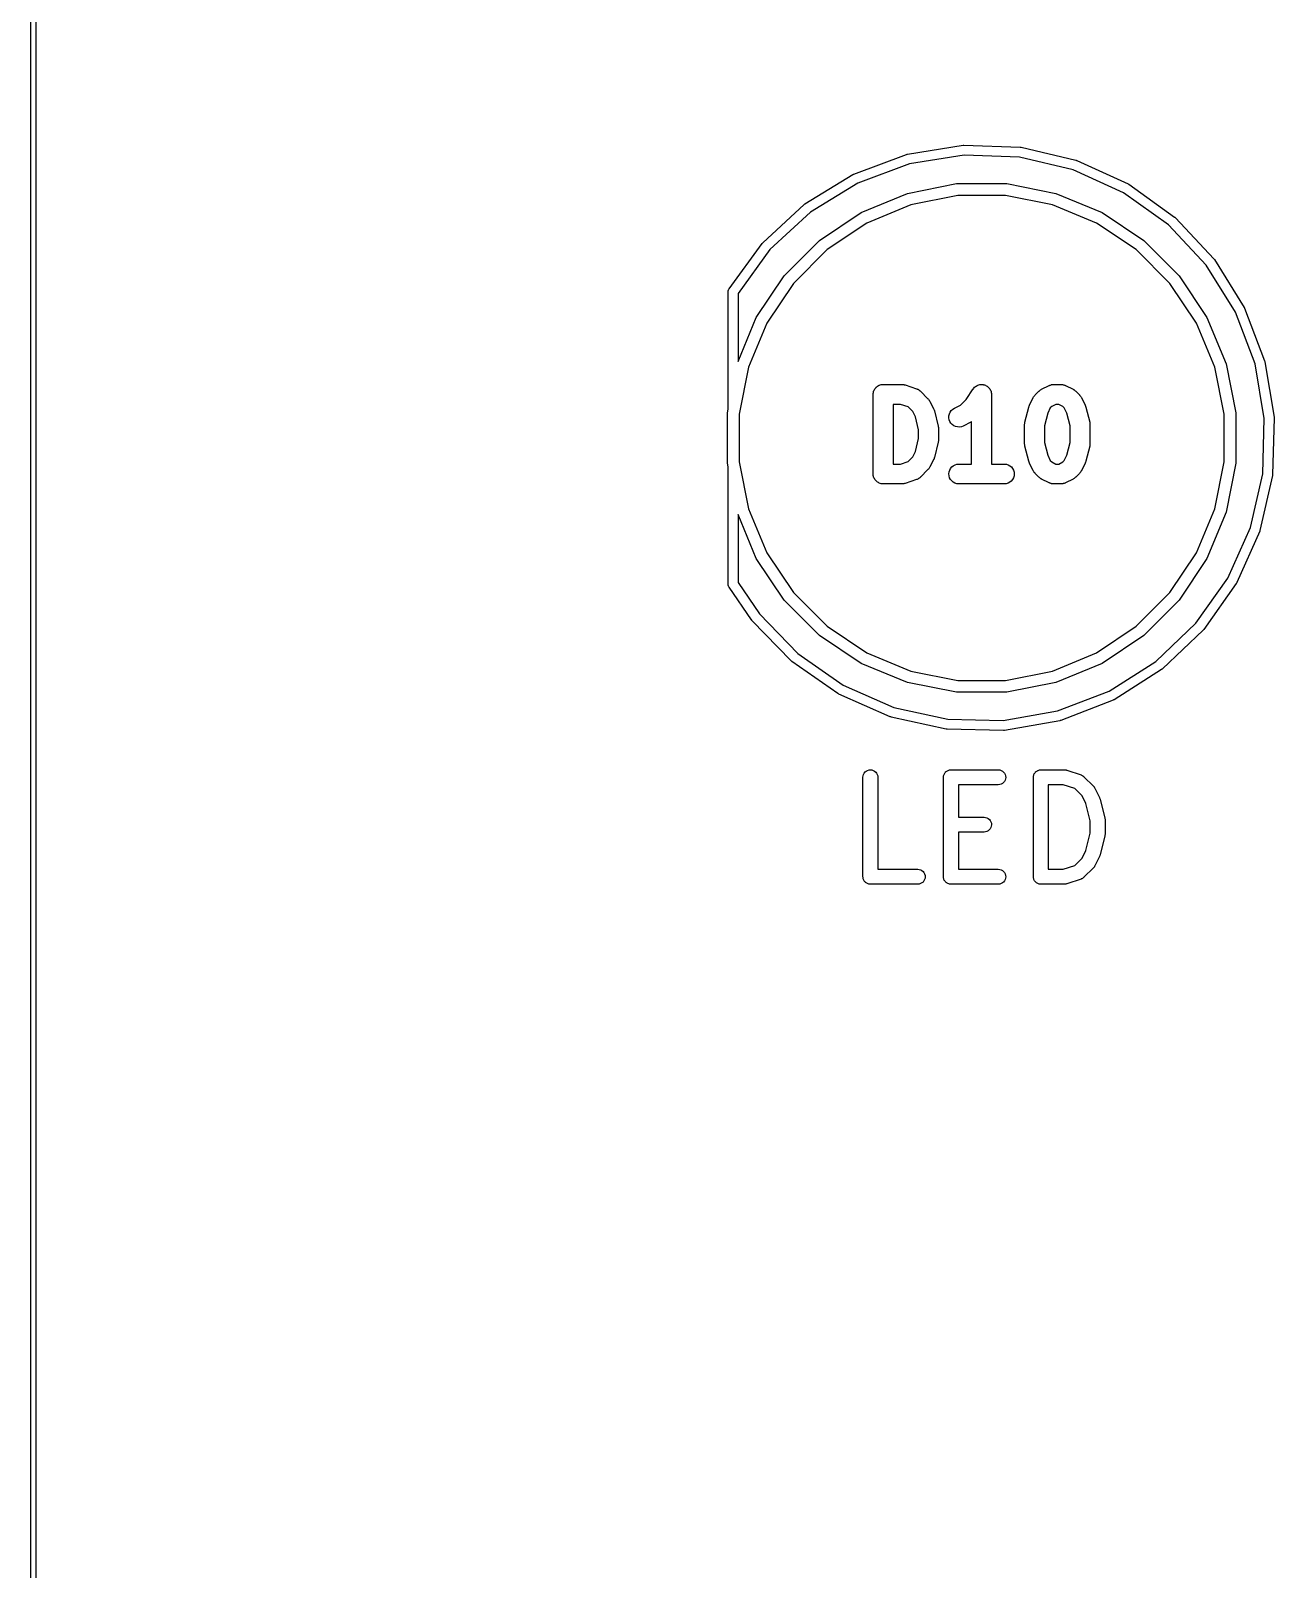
# Model space of a CAD drawing. Extents: x 20 to 116, y -135 to -20.
# Drawn here: x 19.98 to 32.48, y -92.92 to -77.45 of the extents above; entities that cross this region are included whole.
import ezdxf

# ---------------------------------------------------------------- set-up
doc = ezdxf.new("R2010")
doc.units = 0
doc.layers.add('BLACK', color=7, linetype='CONTINUOUS')

msp = doc.modelspace()

# ---------------------------------------------------------------- linework, layer by layer
at = {"layer": 'BLACK', "linetype": 'CONTINUOUS'}
for p, q in [((19.975, -134.999), (19.975, -20.0012)), ((20.025, -20.025), (20.025, -134.975)), ((28.2536, -78.8855), (28.7843, -78.6887)), ((28.7843, -78.6887), (28.7849, -78.6884)), ((28.7843, -78.6887), (28.7843, -78.6887)), ((28.7843, -78.6887), (28.7843, -78.6887)), ((28.7849, -78.6884), (28.7893, -78.6874)), ((28.7893, -78.6874), (28.7937, -78.6862)), ((28.7937, -78.6862), (29.3525, -78.5962)), ((29.3636, -78.6957), (28.8145, -78.7841)), ((29.3525, -78.5962), (29.3532, -78.5961)), ((29.3532, -78.5961), (29.3577, -78.5959)), ((29.3577, -78.5959), (29.3622, -78.5956)), ((29.3622, -78.5956), (29.9279, -78.6158)), ((29.9194, -78.7156), (29.3636, -78.6957)), ((30.4607, -78.8431), (29.9194, -78.7156)), ((29.9279, -78.6158), (29.9286, -78.6159)), ((29.9286, -78.6159), (29.933, -78.6165)), ((29.933, -78.6165), (29.9375, -78.6171)), ((29.9375, -78.6171), (30.4884, -78.7469)), ((30.4884, -78.7469), (30.4891, -78.747)), ((30.4891, -78.747), (30.4934, -78.7486)), ((27.7625, -79.1859), (28.2449, -78.8898)), ((28.2449, -78.8898), (28.2454, -78.8894)), ((28.2454, -78.8894), (28.2496, -78.8875)), ((28.2496, -78.8875), (28.2536, -78.8855)), ((28.8145, -78.7841), (28.293, -78.9776)), ((30.967, -79.0733), (30.4607, -78.8431)), ((30.4934, -78.7486), (30.4977, -78.75)), ((30.4977, -78.75), (31.0129, -78.9843)), ((28.293, -78.9776), (27.819, -79.2686)), ((28.794, -79.0807), (29.2881, -78.9824)), ((29.2881, -78.9824), (29.7919, -78.9824)), ((29.7919, -78.9824), (30.286, -79.0807)), ((31.0129, -78.9843), (31.0135, -78.9846)), ((31.0135, -78.9846), (31.0174, -78.9869)), ((31.0174, -78.9869), (31.0213, -78.9892)), ((31.0213, -78.9892), (31.4812, -79.319)), ((27.3391, -79.576), (27.7548, -79.1918)), ((27.7548, -79.1918), (27.7553, -79.1913)), ((27.7553, -79.1913), (27.7589, -79.1887)), ((27.7589, -79.1887), (27.7625, -79.1859)), ((28.3285, -79.2735), (28.794, -79.0807)), ((28.8288, -79.1955), (28.3851, -79.3793)), ((29.2999, -79.1018), (28.8288, -79.1955)), ((29.7801, -79.1018), (29.2999, -79.1018)), ((30.2512, -79.1955), (29.7801, -79.1018)), ((30.6949, -79.3793), (30.2512, -79.1955)), ((30.286, -79.0807), (30.7515, -79.2735)), ((31.419, -79.3975), (30.967, -79.0733)), ((27.819, -79.2686), (27.4106, -79.6461)), ((27.9096, -79.5534), (28.3285, -79.2735)), ((30.7515, -79.2735), (31.1704, -79.5534)), ((31.4812, -79.319), (31.4813, -79.319)), ((31.4813, -79.319), (31.4813, -79.3191)), ((31.4813, -79.3191), (31.4818, -79.3195)), ((31.4818, -79.3195), (31.4852, -79.3225)), ((31.4852, -79.3225), (31.4886, -79.3255)), ((31.4886, -79.3255), (31.8757, -79.7384)), ((28.3851, -79.3793), (27.9857, -79.6461)), ((31.0943, -79.6461), (30.6949, -79.3793)), ((31.7994, -79.8032), (31.419, -79.3975)), ((27.0004, -80.0397), (27.3327, -79.5833)), ((27.4106, -79.6461), (27.09, -80.0866)), ((27.3327, -79.5833), (27.3331, -79.5827)), ((27.3331, -79.5827), (27.3361, -79.5794)), ((27.3361, -79.5794), (27.3391, -79.576)), ((27.5534, -79.9096), (27.9096, -79.5534)), ((27.9857, -79.6461), (27.6461, -79.9857)), ((31.4339, -79.9857), (31.0943, -79.6461)), ((31.1704, -79.5534), (31.5266, -79.9096)), ((32.0937, -80.2751), (31.7994, -79.8032)), ((31.8757, -79.7384), (31.8757, -79.7384)), ((31.8757, -79.7384), (31.8757, -79.7384)), ((31.8757, -79.7384), (31.8761, -79.7389)), ((31.8761, -79.7389), (31.8788, -79.7425)), ((31.8788, -79.7425), (31.8816, -79.7461)), ((31.8816, -79.7461), (32.1811, -80.2264)), ((27.2735, -80.3285), (27.5534, -79.9096)), ((27.6461, -79.9857), (27.3793, -80.3851)), ((31.7007, -80.3851), (31.4339, -79.9857)), ((31.5266, -79.9096), (31.8065, -80.3285)), ((26.99, -80.0679), (26.9907, -80.0605)), ((26.99, -81.2498), (26.99, -80.0679)), ((26.9907, -80.0605), (26.9936, -80.0511)), ((26.9936, -80.0511), (26.9982, -80.0424)), ((26.9982, -80.0424), (27.0004, -80.0397)), ((27.09, -80.0866), (27.09, -80.7714)), ((32.2907, -80.7952), (32.0937, -80.2751)), ((32.1811, -80.2264), (32.1815, -80.227)), ((32.1815, -80.227), (32.1834, -80.2311)), ((32.1834, -80.2311), (32.1855, -80.2351)), ((32.1855, -80.2351), (32.386, -80.7644)), ((27.09, -80.7714), (27.2735, -80.3285)), ((27.3793, -80.3851), (27.1955, -80.8288)), ((31.8845, -80.8288), (31.7007, -80.3851)), ((31.8065, -80.3285), (31.9993, -80.794)), ((27.1955, -80.8288), (27.1018, -81.2999)), ((31.9782, -81.2999), (31.8845, -80.8288)), ((31.9993, -80.794), (32.0976, -81.2881)), ((32.383, -81.3437), (32.2907, -80.7952)), ((32.386, -80.7644), (32.3862, -80.765)), ((32.3862, -80.765), (32.3873, -80.7694)), ((32.3873, -80.7694), (32.3885, -80.7738)), ((32.3885, -80.7738), (32.4824, -81.332)), ((28.4536, -81.0721), (28.4564, -81.0632)), ((28.4564, -81.0632), (28.4566, -81.0628)), ((28.4566, -81.0628), (28.4567, -81.0625)), ((28.4567, -81.0625), (28.4612, -81.0543)), ((28.4612, -81.0543), (28.4657, -81.046)), ((28.4657, -81.046), (28.4659, -81.0457)), ((28.4659, -81.0457), (28.4661, -81.0454)), ((28.4661, -81.0454), (28.4721, -81.0382)), ((28.4721, -81.0382), (28.4781, -81.0309)), ((28.4781, -81.0309), (28.4784, -81.0307)), ((28.4784, -81.0307), (28.4786, -81.0305)), ((28.4786, -81.0305), (28.4859, -81.0246)), ((28.4859, -81.0246), (28.4932, -81.0186)), ((28.4932, -81.0186), (28.4935, -81.0184)), ((28.4935, -81.0184), (28.4938, -81.0182)), ((28.4938, -81.0182), (28.5021, -81.0139)), ((28.5021, -81.0139), (28.5105, -81.0094)), ((28.5105, -81.0094), (28.5108, -81.0093)), ((28.5108, -81.0093), (28.5111, -81.0092)), ((28.5111, -81.0092), (28.5201, -81.0065)), ((28.5201, -81.0065), (28.5291, -81.0038)), ((28.5291, -81.0038), (28.5295, -81.0038)), ((28.5295, -81.0038), (28.5298, -81.0037)), ((28.5298, -81.0037), (28.5392, -81.0028)), ((28.5392, -81.0028), (28.5486, -81.0019)), ((28.5486, -81.0019), (28.739, -81.0019)), ((28.739, -81.0019), (28.7404, -81.0019)), ((28.7404, -81.0019), (28.746, -81.0025)), ((28.746, -81.0025), (28.7516, -81.0027)), ((28.7516, -81.0027), (28.7557, -81.0036)), ((28.7557, -81.0036), (28.7598, -81.0041)), ((28.7598, -81.0041), (28.7652, -81.0058)), ((28.7652, -81.0058), (28.7707, -81.007)), ((28.7707, -81.007), (28.885, -81.0451)), ((28.885, -81.0451), (28.8863, -81.0456)), ((28.8863, -81.0456), (28.8889, -81.0468)), ((28.8889, -81.0468), (28.8918, -81.0477)), ((28.8918, -81.0477), (28.8978, -81.0509)), ((28.8978, -81.0509), (28.904, -81.0538)), ((28.904, -81.0538), (28.9064, -81.0555)), ((28.9064, -81.0555), (28.909, -81.0569)), ((28.909, -81.0569), (28.9142, -81.0612)), ((28.9142, -81.0612), (28.9198, -81.0653)), ((28.9198, -81.0653), (28.9218, -81.0674)), ((28.9218, -81.0674), (28.924, -81.0693)), ((29.3851, -81.1525), (29.4558, -81.0464)), ((29.4558, -81.0464), (29.4565, -81.0454)), ((29.4565, -81.0454), (29.4566, -81.0453)), ((29.4565, -81.0454), (29.4565, -81.0454)), ((29.4565, -81.0454), (29.4565, -81.0454)), ((29.4566, -81.0453), (29.463, -81.0376)), ((29.463, -81.0376), (29.4691, -81.0305)), ((29.4691, -81.0304), (29.4692, -81.0303)), ((29.4691, -81.0305), (29.4691, -81.0304)), ((29.4692, -81.0303), (29.4772, -81.0239)), ((29.4772, -81.0239), (29.4843, -81.0182)), ((29.4843, -81.0182), (29.4844, -81.0182)), ((29.4844, -81.0181), (29.4932, -81.0135)), ((29.4844, -81.0182), (29.4844, -81.0181)), ((29.4932, -81.0135), (29.5016, -81.0092)), ((29.5016, -81.0092), (29.5017, -81.0092)), ((29.5017, -81.0091), (29.5107, -81.0065)), ((29.5017, -81.0092), (29.5017, -81.0091)), ((29.5107, -81.0065), (29.5203, -81.0037)), ((29.5203, -81.0037), (29.5204, -81.0037)), ((29.5204, -81.0037), (29.5205, -81.0036)), ((29.5205, -81.0036), (29.5294, -81.0028)), ((29.5294, -81.0028), (29.5397, -81.0019)), ((29.5397, -81.0019), (29.5398, -81.0019)), ((29.5398, -81.0019), (29.5399, -81.0019)), ((29.5399, -81.0019), (29.5489, -81.0029)), ((29.5489, -81.0029), (29.5592, -81.0039)), ((29.5592, -81.0039), (29.5592, -81.004)), ((29.5592, -81.004), (29.5593, -81.004)), ((29.5593, -81.004), (29.568, -81.0067)), ((29.568, -81.0067), (29.5778, -81.0097)), ((29.5778, -81.0097), (29.5779, -81.0098)), ((29.5779, -81.0098), (29.5779, -81.0098)), ((29.5779, -81.0098), (29.5863, -81.0143)), ((29.5863, -81.0143), (29.595, -81.019)), ((29.595, -81.019), (29.595, -81.0191)), ((29.595, -81.0191), (29.5951, -81.0191)), ((29.5951, -81.0191), (29.6027, -81.0254)), ((29.6027, -81.0254), (29.61, -81.0314)), ((29.61, -81.0314), (29.6101, -81.0315)), ((29.6101, -81.0315), (29.6101, -81.0316)), ((29.6101, -81.0316), (29.6164, -81.0392)), ((29.6164, -81.0392), (29.6223, -81.0466)), ((29.6223, -81.0466), (29.6224, -81.0466)), ((29.6224, -81.0466), (29.6224, -81.0467)), ((29.6224, -81.0467), (29.6269, -81.0551)), ((29.6269, -81.0551), (29.6315, -81.0638)), ((29.6315, -81.0638), (29.6315, -81.0639)), ((29.6315, -81.0639), (29.6316, -81.0639)), ((29.6316, -81.0639), (29.6342, -81.0726)), ((30.116, -81.0693), (30.1169, -81.0683)), ((30.1169, -81.0683), (30.1213, -81.0648)), ((30.1213, -81.0648), (30.1254, -81.0609)), ((30.1254, -81.0609), (30.1289, -81.0587)), ((30.1289, -81.0587), (30.1322, -81.0561)), ((30.1322, -81.0561), (30.1372, -81.0535)), ((30.1372, -81.0535), (30.1419, -81.0506)), ((30.1419, -81.0506), (30.2181, -81.0125)), ((30.2181, -81.0125), (30.2194, -81.0118)), ((30.2194, -81.0118), (30.2221, -81.0108)), ((30.2221, -81.0108), (30.2248, -81.0094)), ((30.2248, -81.0094), (30.2313, -81.0075)), ((30.2313, -81.0075), (30.2377, -81.0051)), ((30.2377, -81.0051), (30.2406, -81.0047)), ((30.2406, -81.0047), (30.2434, -81.0038)), ((30.2434, -81.0038), (30.2502, -81.0031)), ((30.2502, -81.0031), (30.257, -81.0021)), ((30.257, -81.0021), (30.2599, -81.0022)), ((30.2599, -81.0022), (30.2629, -81.0019)), ((30.2629, -81.0019), (30.339, -81.0019)), ((30.339, -81.0019), (30.3404, -81.0019)), ((30.3404, -81.0019), (30.3434, -81.0022)), ((30.3434, -81.0022), (30.3463, -81.0022)), ((30.3463, -81.0022), (30.3531, -81.0033)), ((30.3531, -81.0033), (30.3598, -81.0041)), ((30.3598, -81.0041), (30.3626, -81.005)), ((30.3626, -81.005), (30.3655, -81.0055)), ((30.3655, -81.0055), (30.3719, -81.0079)), ((30.3719, -81.0079), (30.3784, -81.01)), ((30.3784, -81.01), (30.381, -81.0114)), ((30.381, -81.0114), (30.3838, -81.0125)), ((30.3838, -81.0125), (30.46, -81.0506)), ((30.46, -81.0506), (30.4612, -81.0512)), ((30.4612, -81.0512), (30.4659, -81.0542)), ((30.4659, -81.0542), (30.4709, -81.0569)), ((30.4709, -81.0569), (30.4741, -81.0595)), ((30.4741, -81.0595), (30.4776, -81.0618)), ((30.4776, -81.0618), (30.4816, -81.0657)), ((30.4816, -81.0657), (30.4859, -81.0693)), ((28.4486, -81.1005), (28.4496, -81.0912)), ((28.4486, -81.1012), (28.4486, -81.1005)), ((28.4486, -81.1019), (28.4486, -81.1012)), ((28.4486, -81.1012), (28.4486, -81.1012)), ((28.4486, -81.1012), (28.4486, -81.1012)), ((28.4486, -81.9019), (28.4486, -81.1019)), ((28.4496, -81.0912), (28.4506, -81.0818)), ((28.4506, -81.0818), (28.4507, -81.0815)), ((28.4507, -81.0815), (28.4508, -81.0811)), ((28.4508, -81.0811), (28.4536, -81.0721)), ((28.6486, -81.2019), (28.6486, -81.8019)), ((28.7228, -81.2019), (28.6486, -81.2019)), ((28.7993, -81.2274), (28.7228, -81.2019)), ((28.924, -81.0693), (29.0002, -81.1455)), ((29.0002, -81.1455), (29.0012, -81.1465)), ((29.0012, -81.1465), (29.0047, -81.1509)), ((29.0047, -81.1509), (29.0086, -81.1549)), ((29.0086, -81.1549), (29.0108, -81.1585)), ((29.0108, -81.1585), (29.0134, -81.1617)), ((29.0134, -81.1617), (29.016, -81.1667)), ((29.016, -81.1667), (29.019, -81.1715)), ((29.019, -81.1715), (29.0571, -81.2477)), ((29.2658, -81.241), (29.3274, -81.2102)), ((29.3274, -81.2102), (29.3851, -81.1525)), ((29.6342, -81.0726), (29.6371, -81.0825)), ((29.6371, -81.0825), (29.6372, -81.0826)), ((29.6372, -81.0826), (29.6372, -81.0826)), ((29.6372, -81.0826), (29.638, -81.0915)), ((29.638, -81.0915), (29.639, -81.1019)), ((29.639, -81.1019), (29.639, -81.8019)), ((30.014, -81.2278), (30.0174, -81.2191)), ((30.0174, -81.2191), (30.0206, -81.2104)), ((30.0206, -81.2104), (30.0209, -81.21)), ((30.0209, -81.21), (30.021, -81.2096)), ((30.021, -81.2096), (30.0591, -81.1334)), ((30.0591, -81.1334), (30.0598, -81.1321)), ((30.0598, -81.1321), (30.0628, -81.1274)), ((30.0628, -81.1274), (30.0655, -81.1225)), ((30.0655, -81.1225), (30.0681, -81.1192)), ((30.0681, -81.1192), (30.0704, -81.1158)), ((30.0704, -81.1158), (30.0743, -81.1117)), ((30.0743, -81.1117), (30.0779, -81.1074)), ((30.0779, -81.1074), (30.116, -81.0693)), ((30.2459, -81.2222), (30.2308, -81.2373)), ((30.2865, -81.2019), (30.2459, -81.2222)), ((30.3154, -81.2019), (30.2865, -81.2019)), ((30.356, -81.2222), (30.3154, -81.2019)), ((30.3711, -81.2373), (30.356, -81.2222)), ((30.4859, -81.0693), (30.524, -81.1074)), ((30.524, -81.1074), (30.525, -81.1084)), ((30.525, -81.1084), (30.5285, -81.1128)), ((30.5285, -81.1128), (30.5324, -81.1169)), ((30.5324, -81.1169), (30.5346, -81.1204)), ((30.5346, -81.1204), (30.5372, -81.1236)), ((30.5372, -81.1236), (30.5398, -81.1286)), ((30.5398, -81.1286), (30.5428, -81.1334)), ((30.5428, -81.1334), (30.5809, -81.2096)), ((30.5809, -81.2096), (30.5815, -81.2108)), ((30.5815, -81.2108), (30.5816, -81.2112)), ((30.5816, -81.2112), (30.5819, -81.2116)), ((30.5819, -81.2116), (30.585, -81.2204)), ((30.585, -81.2204), (30.5882, -81.2291)), ((26.9824, -81.2881), (26.99, -81.2498)), ((26.9824, -81.7919), (26.9824, -81.2881)), ((27.1018, -81.2999), (27.1018, -81.7801)), ((28.8473, -81.2754), (28.7993, -81.2274)), ((28.8733, -81.3273), (28.8473, -81.2754)), ((28.9057, -81.4571), (28.8733, -81.3273)), ((29.0571, -81.2477), (29.0577, -81.2489)), ((29.0577, -81.2489), (29.0578, -81.2493)), ((29.0578, -81.2493), (29.0581, -81.2497)), ((29.0581, -81.2497), (29.0612, -81.2585)), ((29.0612, -81.2585), (29.0644, -81.2672)), ((29.0644, -81.2672), (29.0645, -81.2677)), ((29.0645, -81.2677), (29.0646, -81.2681)), ((29.0646, -81.2681), (29.1027, -81.4205)), ((29.2107, -81.337), (29.2113, -81.3175)), ((29.2139, -81.3563), (29.2107, -81.337)), ((29.2113, -81.3175), (29.2157, -81.2985)), ((29.2207, -81.3746), (29.2139, -81.3563)), ((29.2157, -81.2985), (29.2237, -81.2807)), ((29.231, -81.3912), (29.2207, -81.3746)), ((29.2237, -81.2807), (29.235, -81.2648)), ((29.235, -81.2648), (29.2492, -81.2514)), ((29.2492, -81.2514), (29.2658, -81.241)), ((29.439, -81.3773), (29.4361, -81.3788)), ((29.439, -81.8019), (29.439, -81.3773)), ((29.9754, -81.3824), (30.0135, -81.23)), ((30.0135, -81.23), (30.0138, -81.2287)), ((30.0138, -81.2287), (30.014, -81.2282)), ((30.014, -81.2282), (30.014, -81.2278)), ((30.2048, -81.2892), (30.1724, -81.419)), ((30.2308, -81.2373), (30.2048, -81.2892)), ((30.3971, -81.2892), (30.3711, -81.2373)), ((30.4295, -81.419), (30.3971, -81.2892)), ((30.5882, -81.2291), (30.5883, -81.2296)), ((30.5883, -81.2296), (30.5884, -81.23)), ((30.5884, -81.23), (30.6265, -81.3824)), ((31.9782, -81.7801), (31.9782, -81.2999)), ((32.0976, -81.2881), (32.0976, -81.7919)), ((32.367, -81.8996), (32.383, -81.3437)), ((32.4831, -81.3417), (32.4668, -81.9074)), ((32.4824, -81.332), (32.4825, -81.3326)), ((32.4825, -81.3326), (32.4828, -81.3371)), ((32.4828, -81.3371), (32.4831, -81.3417)), ((28.9057, -81.5467), (28.9057, -81.4571)), ((29.1027, -81.4205), (29.1031, -81.4219)), ((29.1031, -81.4219), (29.1033, -81.4236)), ((29.1033, -81.4236), (29.1038, -81.4253)), ((29.1038, -81.4253), (29.1046, -81.4333)), ((29.1046, -81.4333), (29.1057, -81.4412)), ((29.1057, -81.4412), (29.1055, -81.443)), ((29.1055, -81.443), (29.1057, -81.4448)), ((29.1057, -81.4448), (29.1057, -81.559)), ((29.2443, -81.4054), (29.231, -81.3912)), ((29.2601, -81.4169), (29.2443, -81.4054)), ((29.2779, -81.425), (29.2601, -81.4169)), ((29.2968, -81.4295), (29.2779, -81.425)), ((29.3163, -81.4303), (29.2968, -81.4295)), ((29.3356, -81.4273), (29.3163, -81.4303)), ((29.3539, -81.4205), (29.3356, -81.4273)), ((29.3552, -81.4199), (29.3539, -81.4205)), ((29.4314, -81.3818), (29.3552, -81.4199)), ((29.4361, -81.3788), (29.4314, -81.3818)), ((29.9724, -81.4053), (29.9726, -81.4035)), ((29.9724, -81.4067), (29.9724, -81.4053)), ((29.9724, -81.5971), (29.9724, -81.4067)), ((29.9725, -81.4017), (29.9737, -81.3938)), ((29.9726, -81.4035), (29.9725, -81.4017)), ((29.9737, -81.3938), (29.9746, -81.3859)), ((29.9746, -81.3859), (29.9751, -81.3842)), ((29.9751, -81.3842), (29.9754, -81.3824)), ((30.1724, -81.419), (30.1724, -81.5848)), ((30.4295, -81.5848), (30.4295, -81.419)), ((30.6265, -81.3824), (30.6269, -81.3838)), ((30.6269, -81.3838), (30.6271, -81.3855)), ((30.6271, -81.3855), (30.6276, -81.3872)), ((30.6276, -81.3872), (30.6284, -81.3952)), ((30.6284, -81.3952), (30.6295, -81.4031)), ((30.6295, -81.4031), (30.6293, -81.4049)), ((30.6293, -81.4049), (30.6295, -81.4067)), ((30.6295, -81.4067), (30.6295, -81.5971)), ((28.8473, -81.7284), (28.8733, -81.6765)), ((28.8733, -81.6765), (28.9057, -81.5467)), ((29.1027, -81.5833), (29.0646, -81.7357)), ((29.103, -81.5815), (29.1027, -81.5833)), ((29.1035, -81.5798), (29.103, -81.5815)), ((29.1044, -81.5719), (29.1035, -81.5798)), ((29.1056, -81.564), (29.1044, -81.5719)), ((29.1057, -81.5604), (29.1055, -81.5622)), ((29.1055, -81.5622), (29.1056, -81.564)), ((29.1057, -81.559), (29.1057, -81.5604)), ((29.9726, -81.5989), (29.9724, -81.5971)), ((29.9724, -81.6007), (29.9726, -81.5989)), ((29.9735, -81.6086), (29.9724, -81.6007)), ((29.9743, -81.6166), (29.9735, -81.6086)), ((29.9748, -81.6183), (29.9743, -81.6166)), ((29.975, -81.62), (29.9748, -81.6183)), ((29.9754, -81.6214), (29.975, -81.62)), ((30.0135, -81.7738), (29.9754, -81.6214)), ((30.1724, -81.5848), (30.2048, -81.7146)), ((30.3971, -81.7146), (30.4295, -81.5848)), ((30.6265, -81.6214), (30.5884, -81.7738)), ((30.6268, -81.6196), (30.6265, -81.6214)), ((30.6273, -81.6179), (30.6268, -81.6196)), ((30.6282, -81.61), (30.6273, -81.6179)), ((30.6294, -81.6021), (30.6282, -81.61)), ((30.6295, -81.5985), (30.6293, -81.6003)), ((30.6293, -81.6003), (30.6294, -81.6021)), ((30.6295, -81.5971), (30.6295, -81.5985)), ((26.99, -81.8302), (26.9824, -81.7919)), ((26.99, -83.0095), (26.99, -81.8302)), ((27.1018, -81.7801), (27.1955, -82.2512)), ((28.6486, -81.8019), (28.7228, -81.8019)), ((28.7228, -81.8019), (28.7993, -81.7764)), ((28.7993, -81.7764), (28.8473, -81.7284)), ((29.0153, -81.8383), (29.0126, -81.8432)), ((29.0183, -81.8336), (29.0153, -81.8383)), ((29.019, -81.8323), (29.0183, -81.8336)), ((29.0571, -81.7561), (29.019, -81.8323)), ((29.0572, -81.7557), (29.0571, -81.7561)), ((29.0575, -81.7553), (29.0572, -81.7557)), ((29.0607, -81.7466), (29.0575, -81.7553)), ((29.064, -81.7379), (29.0607, -81.7466)), ((29.0641, -81.7375), (29.064, -81.7379)), ((29.0643, -81.737), (29.0641, -81.7375)), ((29.0646, -81.7357), (29.0643, -81.737)), ((29.2276, -81.846), (29.24, -81.8309)), ((29.24, -81.8309), (29.2551, -81.8186)), ((29.2551, -81.8186), (29.2724, -81.8094)), ((29.2724, -81.8094), (29.2911, -81.8038)), ((29.2911, -81.8038), (29.3105, -81.8019)), ((29.3105, -81.8019), (29.439, -81.8019)), ((29.639, -81.8019), (29.7676, -81.8019)), ((29.7676, -81.8019), (29.769, -81.8019)), ((29.769, -81.8019), (29.7884, -81.8041)), ((29.7884, -81.8041), (29.807, -81.81)), ((29.807, -81.81), (29.8241, -81.8194)), ((29.8241, -81.8194), (29.8391, -81.8319)), ((29.8391, -81.8319), (29.8513, -81.8471)), ((30.0136, -81.7742), (30.0135, -81.7738)), ((30.0137, -81.7747), (30.0136, -81.7742)), ((30.0169, -81.7834), (30.0137, -81.7747)), ((30.02, -81.7922), (30.0169, -81.7834)), ((30.0203, -81.7926), (30.02, -81.7922)), ((30.0204, -81.793), (30.0203, -81.7926)), ((30.021, -81.7942), (30.0204, -81.793)), ((30.0591, -81.8704), (30.021, -81.7942)), ((30.2048, -81.7146), (30.2308, -81.7665)), ((30.2308, -81.7665), (30.2459, -81.7816)), ((30.2459, -81.7816), (30.2865, -81.8019)), ((30.2865, -81.8019), (30.3154, -81.8019)), ((30.3154, -81.8019), (30.356, -81.7816)), ((30.356, -81.7816), (30.3711, -81.7665)), ((30.3711, -81.7665), (30.3971, -81.7146)), ((30.5809, -81.7942), (30.5428, -81.8704)), ((30.581, -81.7938), (30.5809, -81.7942)), ((30.5813, -81.7934), (30.581, -81.7938)), ((30.5845, -81.7847), (30.5813, -81.7934)), ((30.5879, -81.776), (30.5845, -81.7847)), ((30.5881, -81.7751), (30.5879, -81.7756)), ((30.5879, -81.7756), (30.5879, -81.776)), ((30.5884, -81.7738), (30.5881, -81.7751)), ((31.8845, -82.2512), (31.9782, -81.7801)), ((32.0976, -81.7919), (31.9993, -82.286)), ((28.4495, -81.9112), (28.4486, -81.9019)), ((28.4503, -81.9206), (28.4495, -81.9112)), ((28.4504, -81.921), (28.4503, -81.9206)), ((28.4505, -81.9213), (28.4504, -81.921)), ((28.4532, -81.9304), (28.4505, -81.9213)), ((28.4559, -81.9394), (28.4532, -81.9304)), ((28.456, -81.9397), (28.4559, -81.9394)), ((28.4561, -81.94), (28.456, -81.9397)), ((28.4606, -81.9484), (28.4561, -81.94)), ((28.4649, -81.9567), (28.4606, -81.9484)), ((28.4651, -81.9569), (28.4649, -81.9567)), ((28.4653, -81.9572), (28.4651, -81.9569)), ((28.4712, -81.9646), (28.4653, -81.9572)), ((28.4771, -81.9719), (28.4712, -81.9646)), ((28.4774, -81.9721), (28.4771, -81.9719)), ((28.4776, -81.9724), (28.4774, -81.9721)), ((28.4849, -81.9784), (28.4776, -81.9724)), ((28.4921, -81.9844), (28.4849, -81.9784)), ((28.4924, -81.9846), (28.4921, -81.9844)), ((28.4927, -81.9848), (28.4924, -81.9846)), ((28.5009, -81.9893), (28.4927, -81.9848)), ((28.5092, -81.9938), (28.5009, -81.9893)), ((28.5095, -81.9939), (28.5092, -81.9938)), ((28.5098, -81.9941), (28.5095, -81.9939)), ((28.5188, -81.9969), (28.5098, -81.9941)), ((28.5278, -81.9997), (28.5188, -81.9969)), ((28.7693, -81.9972), (28.7639, -81.9984)), ((28.7707, -81.9968), (28.7693, -81.9972)), ((28.885, -81.9587), (28.7707, -81.9968)), ((28.8876, -81.9575), (28.885, -81.9587)), ((28.8905, -81.9567), (28.8876, -81.9575)), ((28.8965, -81.9535), (28.8905, -81.9567)), ((28.9028, -81.9507), (28.8965, -81.9535)), ((28.9052, -81.949), (28.9028, -81.9507)), ((28.9078, -81.9477), (28.9052, -81.949)), ((28.9131, -81.9434), (28.9078, -81.9477)), ((28.9187, -81.9395), (28.9131, -81.9434)), ((28.9208, -81.9373), (28.9187, -81.9395)), ((28.923, -81.9355), (28.9208, -81.9373)), ((28.924, -81.9345), (28.923, -81.9355)), ((29.0002, -81.8583), (28.924, -81.9345)), ((29.0038, -81.854), (29.0002, -81.8583)), ((29.0077, -81.85), (29.0038, -81.854)), ((29.01, -81.8465), (29.0077, -81.85)), ((29.0126, -81.8432), (29.01, -81.8465)), ((29.2105, -81.9012), (29.2125, -81.8818)), ((29.2122, -81.9206), (29.2105, -81.9012)), ((29.2178, -81.9394), (29.2122, -81.9206)), ((29.2125, -81.8818), (29.2183, -81.8632)), ((29.2268, -81.9567), (29.2178, -81.9394)), ((29.2183, -81.8632), (29.2276, -81.846)), ((29.239, -81.9719), (29.2268, -81.9567)), ((29.254, -81.9844), (29.239, -81.9719)), ((29.2711, -81.9938), (29.254, -81.9844)), ((29.2897, -81.9997), (29.2711, -81.9938)), ((29.8057, -81.9944), (29.787, -82)), ((29.823, -81.9852), (29.8057, -81.9944)), ((29.8381, -81.9729), (29.823, -81.9852)), ((29.8505, -81.9578), (29.8381, -81.9729)), ((29.8598, -81.9407), (29.8505, -81.9578)), ((29.8513, -81.8471), (29.8603, -81.8644)), ((29.8656, -81.922), (29.8598, -81.9407)), ((29.8603, -81.8644), (29.8658, -81.8832)), ((29.8676, -81.9026), (29.8656, -81.922)), ((29.8658, -81.8832), (29.8676, -81.9026)), ((30.0621, -81.8752), (30.0591, -81.8704)), ((30.0647, -81.8802), (30.0621, -81.8752)), ((30.0673, -81.8834), (30.0647, -81.8802)), ((30.0695, -81.887), (30.0673, -81.8834)), ((30.0734, -81.891), (30.0695, -81.887)), ((30.0769, -81.8954), (30.0734, -81.891)), ((30.0779, -81.8964), (30.0769, -81.8954)), ((30.116, -81.9345), (30.0779, -81.8964)), ((30.1203, -81.9381), (30.116, -81.9345)), ((30.1243, -81.942), (30.1203, -81.9381)), ((30.1278, -81.9443), (30.1243, -81.942)), ((30.131, -81.9469), (30.1278, -81.9443)), ((30.136, -81.9496), (30.131, -81.9469)), ((30.1407, -81.9526), (30.136, -81.9496)), ((30.1419, -81.9533), (30.1407, -81.9526)), ((30.2181, -81.9913), (30.1419, -81.9533)), ((30.2209, -81.9924), (30.2181, -81.9913)), ((30.2235, -81.9938), (30.2209, -81.9924)), ((30.23, -81.9959), (30.2235, -81.9938)), ((30.2364, -81.9983), (30.23, -81.9959)), ((30.3706, -81.9963), (30.3642, -81.9987)), ((30.3772, -81.9944), (30.3706, -81.9963)), ((30.3798, -81.993), (30.3772, -81.9944)), ((30.3825, -81.992), (30.3798, -81.993)), ((30.3838, -81.9913), (30.3825, -81.992)), ((30.46, -81.9533), (30.3838, -81.9913)), ((30.4647, -81.9503), (30.46, -81.9533)), ((30.4697, -81.9477), (30.4647, -81.9503)), ((30.473, -81.9451), (30.4697, -81.9477)), ((30.4765, -81.9429), (30.473, -81.9451)), ((30.4806, -81.939), (30.4765, -81.9429)), ((30.485, -81.9355), (30.4806, -81.939)), ((30.4859, -81.9345), (30.485, -81.9355)), ((30.524, -81.8964), (30.4859, -81.9345)), ((30.5276, -81.8921), (30.524, -81.8964)), ((30.5315, -81.8881), (30.5276, -81.8921)), ((30.5338, -81.8846), (30.5315, -81.8881)), ((30.5364, -81.8813), (30.5338, -81.8846)), ((30.5391, -81.8764), (30.5364, -81.8813)), ((30.5421, -81.8717), (30.5391, -81.8764)), ((30.5428, -81.8704), (30.5421, -81.8717)), ((32.2433, -82.4419), (32.367, -81.8996)), ((32.4656, -81.9171), (32.3397, -82.4689)), ((32.4661, -81.9126), (32.4656, -81.9171)), ((32.4668, -81.9081), (32.4661, -81.9126)), ((32.4668, -81.9074), (32.4668, -81.9074)), ((32.4668, -81.9074), (32.4668, -81.9074)), ((32.4668, -81.9074), (32.4668, -81.9081)), ((28.5281, -81.9998), (28.5278, -81.9997)), ((28.5285, -81.9999), (28.5281, -81.9998)), ((28.5379, -82.0009), (28.5285, -81.9999)), ((28.5472, -82.0019), (28.5379, -82.0009)), ((28.5478, -82.0019), (28.5472, -82.0019)), ((28.5479, -82.0019), (28.5478, -82.0019)), ((28.5486, -82.0019), (28.5479, -82.0019)), ((28.5479, -82.0019), (28.5479, -82.0019)), ((28.739, -82.0019), (28.5486, -82.0019)), ((28.7446, -82.0014), (28.739, -82.0019)), ((28.7503, -82.0013), (28.7446, -82.0014)), ((28.7543, -82.0004), (28.7503, -82.0013)), ((28.7585, -82), (28.7543, -82.0004)), ((28.7639, -81.9984), (28.7585, -82)), ((29.3091, -82.0019), (29.2897, -81.9997)), ((29.3105, -82.0019), (29.3091, -82.0019)), ((29.7676, -82.0019), (29.3105, -82.0019)), ((29.787, -82), (29.7676, -82.0019)), ((30.2393, -81.9988), (30.2364, -81.9983)), ((30.2421, -81.9997), (30.2393, -81.9988)), ((30.2489, -82.0005), (30.2421, -81.9997)), ((30.2556, -82.0016), (30.2489, -82.0005)), ((30.2585, -82.0016), (30.2556, -82.0016)), ((30.2615, -82.0019), (30.2585, -82.0016)), ((30.2629, -82.0019), (30.2615, -82.0019)), ((30.339, -82.0019), (30.2629, -82.0019)), ((30.342, -82.0016), (30.339, -82.0019)), ((30.3449, -82.0017), (30.342, -82.0016)), ((30.3517, -82.0007), (30.3449, -82.0017)), ((30.3585, -82), (30.3517, -82.0007)), ((30.3613, -81.9992), (30.3585, -82)), ((30.3642, -81.9987), (30.3613, -81.9992)), ((27.1955, -82.2512), (27.3793, -82.6949)), ((31.7007, -82.6949), (31.8845, -82.2512)), ((31.9993, -82.286), (31.8065, -82.7515)), ((27.2735, -82.7515), (27.09, -82.3086)), ((27.09, -82.3086), (27.09, -82.9942)), ((32.0166, -82.9498), (32.2433, -82.4419)), ((32.3366, -82.4782), (32.1059, -82.995)), ((32.338, -82.4739), (32.3366, -82.4782)), ((32.3395, -82.4696), (32.338, -82.4739)), ((32.3397, -82.4689), (32.3395, -82.4696)), ((27.5534, -83.1704), (27.2735, -82.7515)), ((27.3793, -82.6949), (27.6461, -83.0943)), ((31.4339, -83.0943), (31.7007, -82.6949)), ((31.8065, -82.7515), (31.5266, -83.1704)), ((26.99, -83.0097), (26.99, -83.0095)), ((26.99, -83.0098), (26.99, -83.0097)), ((26.99, -83.0121), (26.99, -83.0098)), ((26.9907, -83.0195), (26.99, -83.0121)), ((26.9936, -83.0289), (26.9907, -83.0195)), ((26.9982, -83.0376), (26.9936, -83.0289)), ((27, -83.0397), (26.9982, -83.0376)), ((27.2245, -83.3676), (27, -83.0397)), ((27.09, -82.9942), (27.3046, -83.3076)), ((31.6956, -83.404), (32.0166, -82.9498)), ((32.1011, -83.0035), (31.7745, -83.4657)), ((32.1034, -82.9995), (32.1011, -83.0035)), ((32.1056, -82.9957), (32.1034, -82.9995)), ((32.1059, -82.995), (32.1056, -82.9957)), ((32.1059, -82.995), (32.1059, -82.995)), ((32.1059, -82.995), (32.1059, -82.995)), ((27.9096, -83.5266), (27.5534, -83.1704)), ((27.6461, -83.0943), (27.9857, -83.4339)), ((31.0943, -83.4339), (31.4339, -83.0943)), ((31.5266, -83.1704), (31.1704, -83.5266)), ((27.2269, -83.3705), (27.2245, -83.3676)), ((27.2292, -83.3735), (27.2269, -83.3705)), ((27.2297, -83.374), (27.2292, -83.3735)), ((27.6225, -83.7815), (27.2297, -83.374)), ((27.3046, -83.3076), (27.6911, -83.7086)), ((28.3285, -83.8065), (27.9096, -83.5266)), ((27.9857, -83.4339), (28.3851, -83.7007)), ((30.6949, -83.7007), (31.0943, -83.4339)), ((31.1704, -83.5266), (30.7515, -83.8065)), ((31.2925, -83.7872), (31.6956, -83.404)), ((31.7681, -83.4731), (31.3579, -83.863)), ((31.7711, -83.4696), (31.7681, -83.4731)), ((31.774, -83.4663), (31.7711, -83.4696)), ((31.7744, -83.4657), (31.774, -83.4663)), ((31.7745, -83.4657), (31.7744, -83.4657)), ((31.7745, -83.4657), (31.7745, -83.4657)), ((27.626, -83.7845), (27.6225, -83.7815)), ((27.6294, -83.7874), (27.626, -83.7845)), ((27.6299, -83.7878), (27.6294, -83.7874)), ((28.0944, -84.1113), (27.6299, -83.7878)), ((27.6299, -83.7878), (27.6299, -83.7878)), ((27.6299, -83.7878), (27.6299, -83.7878)), ((27.6911, -83.7086), (28.1475, -84.0264)), ((28.794, -83.9993), (28.3285, -83.8065)), ((28.3851, -83.7007), (28.8288, -83.8845)), ((30.2512, -83.8845), (30.6949, -83.7007)), ((30.7515, -83.8065), (30.286, -83.9993)), ((30.8227, -84.0848), (31.2925, -83.7872)), ((29.2881, -84.0976), (28.794, -83.9993)), ((28.8288, -83.8845), (29.2999, -83.9782)), ((29.2999, -83.9782), (29.7801, -83.9782)), ((29.7801, -83.9782), (30.2512, -83.8845)), ((30.286, -83.9993), (29.7919, -84.0976)), ((31.3502, -83.869), (30.872, -84.1719)), ((31.3538, -83.8662), (31.3502, -83.869)), ((31.3574, -83.8635), (31.3538, -83.8662)), ((31.3579, -83.863), (31.3574, -83.8635)), ((28.0984, -84.1135), (28.0944, -84.1113)), ((28.1023, -84.1157), (28.0984, -84.1135)), ((28.1029, -84.116), (28.1023, -84.1157)), ((28.6214, -84.3431), (28.1029, -84.116)), ((28.1475, -84.0264), (28.657, -84.2495)), ((29.7919, -84.0976), (29.2881, -84.0976)), ((30.3039, -84.2855), (30.8227, -84.0848)), ((28.657, -84.2495), (29.2001, -84.3694)), ((29.7561, -84.3816), (30.3039, -84.2855)), ((30.8633, -84.1763), (30.3355, -84.3805)), ((30.8674, -84.1742), (30.8633, -84.1763)), ((30.8714, -84.1723), (30.8674, -84.1742)), ((30.872, -84.1719), (30.8714, -84.1723)), ((30.872, -84.1719), (30.872, -84.1719)), ((30.872, -84.1719), (30.872, -84.1719)), ((28.6257, -84.3445), (28.6214, -84.3431)), ((28.63, -84.3459), (28.6257, -84.3445)), ((28.6306, -84.3461), (28.63, -84.3459)), ((29.1833, -84.4681), (28.6306, -84.3461)), ((29.1878, -84.4687), (29.1833, -84.4681)), ((29.1923, -84.4693), (29.1878, -84.4687)), ((29.193, -84.4693), (29.1923, -84.4693)), ((29.7589, -84.4816), (29.193, -84.4693)), ((29.2001, -84.3694), (29.7561, -84.3816)), ((30.3261, -84.3831), (29.7686, -84.4809)), ((30.3304, -84.3819), (30.3261, -84.3831)), ((30.3348, -84.3807), (30.3304, -84.3819)), ((30.3355, -84.3805), (30.3348, -84.3807)), ((29.7634, -84.4813), (29.7589, -84.4816)), ((29.7679, -84.481), (29.7634, -84.4813)), ((29.7686, -84.4809), (29.7679, -84.481)), ((29.7686, -84.4809), (29.7686, -84.4809)), ((28.346, -84.9513), (28.3476, -84.9368)), ((28.3476, -84.9368), (28.352, -84.9228)), ((28.352, -84.9228), (28.3591, -84.91)), ((28.3591, -84.91), (28.3685, -84.8988)), ((28.3685, -84.8988), (28.3799, -84.8896)), ((28.3799, -84.8896), (28.3929, -84.8828)), ((28.3929, -84.8828), (28.4069, -84.8787)), ((28.4069, -84.8787), (28.4215, -84.8774)), ((28.4215, -84.8774), (28.436, -84.8789)), ((28.436, -84.8789), (28.45, -84.8832)), ((28.45, -84.8832), (28.4629, -84.8902)), ((28.4629, -84.8902), (28.4742, -84.8995)), ((28.4742, -84.8995), (28.4834, -84.9109)), ((28.4834, -84.9109), (28.4903, -84.9238)), ((28.4903, -84.9238), (28.4945, -84.9378)), ((29.1571, -84.9368), (29.1592, -84.9301)), ((29.1571, -84.937), (29.1571, -84.9368)), ((29.1592, -84.9301), (29.1613, -84.9233)), ((29.1613, -84.9233), (29.1615, -84.9231)), ((29.1615, -84.9228), (29.165, -84.9166)), ((29.1615, -84.9231), (29.1615, -84.9228)), ((29.165, -84.9166), (29.1683, -84.9104)), ((29.1683, -84.9104), (29.1685, -84.9102)), ((29.1685, -84.9102), (29.1686, -84.91)), ((29.1686, -84.91), (29.1731, -84.9046)), ((29.1731, -84.9046), (29.1776, -84.8992)), ((29.1776, -84.8992), (29.1778, -84.899)), ((29.1778, -84.899), (29.178, -84.8988)), ((29.178, -84.8988), (29.1835, -84.8944)), ((29.1835, -84.8944), (29.189, -84.8899)), ((29.189, -84.8899), (29.1892, -84.8898)), ((29.1892, -84.8898), (29.1894, -84.8896)), ((29.1894, -84.8896), (29.1957, -84.8864)), ((29.1957, -84.8864), (29.2019, -84.883)), ((29.2019, -84.883), (29.2021, -84.883)), ((29.2021, -84.883), (29.2024, -84.8828)), ((29.2024, -84.8828), (29.2092, -84.8808)), ((29.2092, -84.8808), (29.2159, -84.8788)), ((29.2159, -84.8788), (29.2162, -84.8788)), ((29.2162, -84.8788), (29.2164, -84.8787)), ((29.2164, -84.8787), (29.2234, -84.8781)), ((29.2234, -84.8781), (29.2305, -84.8774)), ((29.2305, -84.8774), (29.7067, -84.8774)), ((29.7067, -84.8774), (29.7077, -84.8774)), ((29.7077, -84.8774), (29.7223, -84.879)), ((29.7223, -84.879), (29.7362, -84.8834)), ((29.7362, -84.8834), (29.749, -84.8905)), ((29.749, -84.8905), (29.7603, -84.8999)), ((29.7603, -84.8999), (29.7694, -84.9113)), ((29.7694, -84.9113), (29.7762, -84.9243)), ((29.7762, -84.9243), (29.7803, -84.9383)), ((30.0618, -84.937), (30.0619, -84.9368)), ((30.0619, -84.9368), (30.064, -84.9301)), ((30.064, -84.9301), (30.0661, -84.9233)), ((30.0661, -84.9233), (30.0662, -84.9231)), ((30.0662, -84.9231), (30.0663, -84.9228)), ((30.0663, -84.9228), (30.0697, -84.9166)), ((30.0697, -84.9166), (30.0731, -84.9104)), ((30.0731, -84.9104), (30.0732, -84.9102)), ((30.0732, -84.9102), (30.0734, -84.91)), ((30.0734, -84.91), (30.0779, -84.9046)), ((30.0779, -84.9046), (30.0824, -84.8992)), ((30.0824, -84.8992), (30.0826, -84.899)), ((30.0826, -84.899), (30.0828, -84.8988)), ((30.0828, -84.8988), (30.0882, -84.8944)), ((30.0882, -84.8944), (30.0937, -84.8899)), ((30.0937, -84.8899), (30.094, -84.8898)), ((30.094, -84.8898), (30.0942, -84.8896)), ((30.0942, -84.8896), (30.1004, -84.8864)), ((30.1004, -84.8864), (30.1067, -84.883)), ((30.1067, -84.883), (30.1069, -84.883)), ((30.1069, -84.883), (30.1071, -84.8828)), ((30.1071, -84.8828), (30.1139, -84.8808)), ((30.1139, -84.8808), (30.1207, -84.8788)), ((30.1207, -84.8788), (30.1209, -84.8788)), ((30.1209, -84.8788), (30.1212, -84.8787)), ((30.1212, -84.8787), (30.1282, -84.8781)), ((30.1282, -84.8781), (30.1352, -84.8774)), ((30.1352, -84.8774), (30.3733, -84.8774)), ((30.3733, -84.8774), (30.3744, -84.8774)), ((30.3744, -84.8774), (30.3786, -84.8779)), ((30.3786, -84.8779), (30.3828, -84.878)), ((30.3828, -84.878), (30.3858, -84.8787)), ((30.3858, -84.8787), (30.3889, -84.879)), ((30.3889, -84.879), (30.3929, -84.8803)), ((30.3929, -84.8803), (30.3971, -84.8812)), ((30.3971, -84.8812), (30.5399, -84.9288)), ((30.5399, -84.9288), (30.5409, -84.9292)), ((30.5409, -84.9292), (30.5429, -84.9301)), ((30.5429, -84.9301), (30.545, -84.9308)), ((30.545, -84.9308), (30.5495, -84.9332)), ((30.5495, -84.9332), (30.5542, -84.9353)), ((30.5542, -84.9353), (30.556, -84.9366)), ((30.556, -84.9366), (30.5579, -84.9377)), ((28.346, -84.9524), (28.346, -84.9513)), ((28.346, -85.9524), (28.346, -84.9524)), ((28.4945, -84.9378), (28.496, -84.9524)), ((28.496, -84.9524), (28.496, -85.8774)), ((29.1555, -84.9513), (29.1563, -84.9443)), ((29.1555, -84.9518), (29.1555, -84.9513)), ((29.1555, -84.9519), (29.1555, -84.9518)), ((29.1555, -84.9524), (29.1555, -84.9519)), ((29.1555, -84.9519), (29.1555, -84.9519)), ((29.1555, -85.9524), (29.1555, -84.9524)), ((29.1563, -84.9443), (29.157, -84.9373)), ((29.157, -84.9373), (29.1571, -84.937)), ((29.7067, -85.0274), (29.3055, -85.0274)), ((29.3055, -85.0274), (29.3055, -85.3536)), ((29.7212, -85.026), (29.7067, -85.0274)), ((29.7352, -85.0217), (29.7212, -85.026)), ((29.7482, -85.0148), (29.7352, -85.0217)), ((29.7595, -85.0056), (29.7482, -85.0148)), ((29.7688, -84.9943), (29.7595, -85.0056)), ((29.7758, -84.9814), (29.7688, -84.9943)), ((29.7801, -84.9675), (29.7758, -84.9814)), ((29.7817, -84.9529), (29.7801, -84.9675)), ((29.7803, -84.9383), (29.7817, -84.9529)), ((30.0602, -84.9513), (30.061, -84.9443)), ((30.0602, -84.9518), (30.0602, -84.9513)), ((30.0602, -84.9519), (30.0602, -84.9518)), ((30.0602, -84.9524), (30.0602, -84.9519)), ((30.0602, -84.9519), (30.0602, -84.9519)), ((30.0602, -85.9524), (30.0602, -84.9524)), ((30.061, -84.9443), (30.0618, -84.9373)), ((30.0618, -84.9373), (30.0618, -84.937)), ((30.2102, -85.0274), (30.2102, -85.8774)), ((30.3612, -85.0274), (30.2102, -85.0274)), ((30.4757, -85.0656), (30.3612, -85.0274)), ((30.5498, -85.1397), (30.4757, -85.0656)), ((30.5579, -84.9377), (30.5619, -84.9409)), ((30.5619, -84.9409), (30.566, -84.9439)), ((30.566, -84.9439), (30.5675, -84.9456)), ((30.5675, -84.9456), (30.5692, -84.947)), ((30.5692, -84.947), (30.6645, -85.0422)), ((30.6645, -85.0422), (30.6652, -85.0429)), ((30.6652, -85.0429), (30.6678, -85.0462)), ((30.6678, -85.0462), (30.6707, -85.0493)), ((30.6707, -85.0493), (30.6724, -85.052)), ((30.6724, -85.052), (30.6743, -85.0544)), ((30.6743, -85.0544), (30.6763, -85.0581)), ((30.6763, -85.0581), (30.6785, -85.0617)), ((30.6785, -85.0617), (30.7261, -85.1569)), ((30.5883, -85.2167), (30.5498, -85.1397)), ((30.6317, -85.3902), (30.5883, -85.2167)), ((30.7261, -85.1569), (30.7266, -85.1579)), ((30.7266, -85.1579), (30.7267, -85.1582)), ((30.7267, -85.1582), (30.7269, -85.1585)), ((30.7269, -85.1585), (30.7292, -85.1651)), ((30.7292, -85.1651), (30.7316, -85.1716)), ((30.7316, -85.1716), (30.7317, -85.172)), ((30.7317, -85.172), (30.7318, -85.1723)), ((30.7318, -85.1723), (30.7794, -85.3628)), ((29.3055, -85.3536), (29.5638, -85.3536)), ((29.5638, -85.3536), (29.5649, -85.3536)), ((29.5649, -85.3536), (29.5794, -85.3552)), ((29.5794, -85.3552), (29.5934, -85.3596)), ((29.5934, -85.3596), (29.6062, -85.3667)), ((29.6062, -85.3667), (29.6174, -85.3761)), ((29.6174, -85.3761), (29.6266, -85.3875)), ((29.6266, -85.3875), (29.6333, -85.4005)), ((29.6333, -85.4005), (29.6375, -85.4145)), ((30.6317, -85.5146), (30.6317, -85.3902)), ((30.7794, -85.3628), (30.7797, -85.3638)), ((30.7797, -85.3638), (30.7799, -85.3651)), ((30.7799, -85.3651), (30.7802, -85.3664)), ((30.7802, -85.3664), (30.7808, -85.3724)), ((30.7808, -85.3724), (30.7816, -85.3783)), ((30.7816, -85.3783), (30.7815, -85.3796)), ((30.7815, -85.3796), (30.7817, -85.381)), ((30.7817, -85.381), (30.7817, -85.5238)), ((29.5638, -85.5036), (29.3055, -85.5036)), ((29.3055, -85.5036), (29.3055, -85.8774)), ((29.5784, -85.5021), (29.5638, -85.5036)), ((29.5924, -85.4979), (29.5784, -85.5021)), ((29.6053, -85.491), (29.5924, -85.4979)), ((29.6167, -85.4818), (29.6053, -85.491)), ((29.626, -85.4705), (29.6167, -85.4818)), ((29.6329, -85.4576), (29.626, -85.4705)), ((29.6373, -85.4437), (29.6329, -85.4576)), ((29.6388, -85.4291), (29.6373, -85.4437)), ((29.6375, -85.4145), (29.6388, -85.4291)), ((30.5883, -85.6881), (30.6317, -85.5146)), ((30.7794, -85.542), (30.7318, -85.7325)), ((30.7796, -85.5407), (30.7794, -85.542)), ((30.78, -85.5394), (30.7796, -85.5407)), ((30.7807, -85.5335), (30.78, -85.5394)), ((30.7816, -85.5275), (30.7807, -85.5335)), ((30.7817, -85.5249), (30.7815, -85.5262)), ((30.7815, -85.5262), (30.7816, -85.5275)), ((30.7817, -85.5238), (30.7817, -85.5249)), ((30.5498, -85.7651), (30.5883, -85.6881)), ((30.3612, -85.8774), (30.4757, -85.8392)), ((30.4757, -85.8392), (30.5498, -85.7651)), ((30.6645, -85.8626), (30.5692, -85.9578)), ((30.6671, -85.8593), (30.6645, -85.8626)), ((30.6701, -85.8563), (30.6671, -85.8593)), ((30.6718, -85.8537), (30.6701, -85.8563)), ((30.6738, -85.8512), (30.6718, -85.8537)), ((30.6757, -85.8475), (30.6738, -85.8512)), ((30.678, -85.844), (30.6757, -85.8475)), ((30.6785, -85.8431), (30.678, -85.844)), ((30.7261, -85.7478), (30.6785, -85.8431)), ((30.7263, -85.7475), (30.7261, -85.7478)), ((30.7264, -85.7472), (30.7263, -85.7475)), ((30.7289, -85.7407), (30.7264, -85.7472)), ((30.7314, -85.7342), (30.7289, -85.7407)), ((30.7315, -85.7335), (30.7314, -85.7338)), ((30.7314, -85.7338), (30.7314, -85.7342)), ((30.7318, -85.7325), (30.7315, -85.7335)), ((28.3466, -85.9594), (28.346, -85.9524)), ((28.3473, -85.9664), (28.3466, -85.9594)), ((28.3474, -85.9667), (28.3473, -85.9664)), ((28.3474, -85.9669), (28.3474, -85.9667)), ((28.3494, -85.9737), (28.3474, -85.9669)), ((28.3514, -85.9805), (28.3494, -85.9737)), ((28.3515, -85.9807), (28.3514, -85.9805)), ((28.3516, -85.981), (28.3515, -85.9807)), ((28.3549, -85.9872), (28.3516, -85.981)), ((28.3582, -85.9934), (28.3549, -85.9872)), ((28.3584, -85.9937), (28.3582, -85.9934)), ((28.3585, -85.9939), (28.3584, -85.9937)), ((28.363, -85.9994), (28.3585, -85.9939)), ((28.3674, -86.0049), (28.363, -85.9994)), ((28.3676, -86.005), (28.3674, -86.0049)), ((28.3677, -86.0052), (28.3676, -86.005)), ((28.3732, -86.0097), (28.3677, -86.0052)), ((28.3786, -86.0143), (28.3732, -86.0097)), ((28.3788, -86.0144), (28.3786, -86.0143)), ((28.379, -86.0146), (28.3788, -86.0144)), ((28.3852, -86.0179), (28.379, -86.0146)), ((28.3914, -86.0213), (28.3852, -86.0179)), ((28.496, -85.8774), (28.8971, -85.8774)), ((28.8971, -85.8774), (28.8982, -85.8774)), ((28.8982, -85.8774), (28.9127, -85.879)), ((28.9127, -85.879), (28.9267, -85.8834)), ((28.9386, -86.0148), (28.9257, -86.0217)), ((28.9267, -85.8834), (28.9395, -85.8905)), ((28.95, -86.0056), (28.9386, -86.0148)), ((28.9395, -85.8905), (28.9507, -85.8999)), ((28.9593, -85.9943), (28.95, -86.0056)), ((28.9507, -85.8999), (28.9599, -85.9113)), ((28.9663, -85.9814), (28.9593, -85.9943)), ((28.9599, -85.9113), (28.9667, -85.9243)), ((28.9706, -85.9675), (28.9663, -85.9814)), ((28.9667, -85.9243), (28.9708, -85.9383)), ((28.9721, -85.9529), (28.9706, -85.9675)), ((28.9708, -85.9383), (28.9721, -85.9529)), ((29.1562, -85.9594), (29.1555, -85.9524)), ((29.1568, -85.9664), (29.1562, -85.9594)), ((29.1569, -85.9667), (29.1568, -85.9664)), ((29.1569, -85.9669), (29.1569, -85.9667)), ((29.1589, -85.9737), (29.1569, -85.9669)), ((29.1609, -85.9805), (29.1589, -85.9737)), ((29.1611, -85.9807), (29.1609, -85.9805)), ((29.1611, -85.981), (29.1611, -85.9807)), ((29.1645, -85.9872), (29.1611, -85.981)), ((29.1677, -85.9934), (29.1645, -85.9872)), ((29.1679, -85.9937), (29.1677, -85.9934)), ((29.168, -85.9939), (29.1679, -85.9937)), ((29.1725, -85.9994), (29.168, -85.9939)), ((29.1769, -86.0049), (29.1725, -85.9994)), ((29.1771, -86.005), (29.1769, -86.0049)), ((29.1773, -86.0052), (29.1771, -86.005)), ((29.1827, -86.0097), (29.1773, -86.0052)), ((29.1881, -86.0143), (29.1827, -86.0097)), ((29.1883, -86.0144), (29.1881, -86.0143)), ((29.1885, -86.0146), (29.1883, -86.0144)), ((29.1947, -86.0179), (29.1885, -86.0146)), ((29.2009, -86.0213), (29.1947, -86.0179)), ((29.3055, -85.8774), (29.7067, -85.8774)), ((29.7067, -85.8774), (29.7077, -85.8774)), ((29.7077, -85.8774), (29.7223, -85.879)), ((29.7223, -85.879), (29.7362, -85.8834)), ((29.7482, -86.0148), (29.7352, -86.0217)), ((29.7362, -85.8834), (29.749, -85.8905)), ((29.7595, -86.0056), (29.7482, -86.0148)), ((29.749, -85.8905), (29.7603, -85.8999)), ((29.7688, -85.9943), (29.7595, -86.0056)), ((29.7603, -85.8999), (29.7694, -85.9113)), ((29.7758, -85.9814), (29.7688, -85.9943)), ((29.7694, -85.9113), (29.7762, -85.9243)), ((29.7801, -85.9675), (29.7758, -85.9814)), ((29.7762, -85.9243), (29.7803, -85.9383)), ((29.7817, -85.9529), (29.7801, -85.9675)), ((29.7803, -85.9383), (29.7817, -85.9529)), ((30.0609, -85.9594), (30.0602, -85.9524)), ((30.0616, -85.9664), (30.0609, -85.9594)), ((30.0616, -85.9667), (30.0616, -85.9664)), ((30.0617, -85.9669), (30.0616, -85.9667)), ((30.0637, -85.9737), (30.0617, -85.9669)), ((30.0657, -85.9805), (30.0637, -85.9737)), ((30.0658, -85.9807), (30.0657, -85.9805)), ((30.0659, -85.981), (30.0658, -85.9807)), ((30.0692, -85.9872), (30.0659, -85.981)), ((30.0725, -85.9934), (30.0692, -85.9872)), ((30.0726, -85.9937), (30.0725, -85.9934)), ((30.0728, -85.9939), (30.0726, -85.9937)), ((30.0773, -85.9994), (30.0728, -85.9939)), ((30.0817, -86.0049), (30.0773, -85.9994)), ((30.0819, -86.005), (30.0817, -86.0049)), ((30.082, -86.0052), (30.0819, -86.005)), ((30.0874, -86.0097), (30.082, -86.0052)), ((30.0929, -86.0143), (30.0874, -86.0097)), ((30.0931, -86.0144), (30.0929, -86.0143)), ((30.0933, -86.0146), (30.0931, -86.0144)), ((30.0995, -86.0179), (30.0933, -86.0146)), ((30.1057, -86.0213), (30.0995, -86.0179)), ((30.2102, -85.8774), (30.3612, -85.8774)), ((30.5399, -85.9759), (30.3971, -86.0235)), ((30.5419, -85.975), (30.5399, -85.9759)), ((30.544, -85.9744), (30.5419, -85.975)), ((30.5486, -85.972), (30.544, -85.9744)), ((30.5533, -85.97), (30.5486, -85.972)), ((30.5551, -85.9687), (30.5533, -85.97)), ((30.557, -85.9677), (30.5551, -85.9687)), ((30.561, -85.9645), (30.557, -85.9677)), ((30.5652, -85.9615), (30.561, -85.9645)), ((30.5667, -85.9599), (30.5652, -85.9615)), ((30.5685, -85.9585), (30.5667, -85.9599)), ((30.5692, -85.9578), (30.5685, -85.9585)), ((28.3917, -86.0214), (28.3914, -86.0213)), ((28.3919, -86.0215), (28.3917, -86.0214)), ((28.3987, -86.0236), (28.3919, -86.0215)), ((28.4054, -86.0257), (28.3987, -86.0236)), ((28.4056, -86.0258), (28.4054, -86.0257)), ((28.4059, -86.0258), (28.4056, -86.0258)), ((28.4129, -86.0266), (28.4059, -86.0258)), ((28.4199, -86.0274), (28.4129, -86.0266)), ((28.4204, -86.0274), (28.4199, -86.0274)), ((28.421, -86.0274), (28.4204, -86.0274)), ((28.4204, -86.0274), (28.4204, -86.0274)), ((28.4204, -86.0274), (28.4204, -86.0274)), ((28.8971, -86.0274), (28.421, -86.0274)), ((28.9117, -86.026), (28.8971, -86.0274)), ((28.9257, -86.0217), (28.9117, -86.026)), ((29.2012, -86.0214), (29.2009, -86.0213)), ((29.2014, -86.0215), (29.2012, -86.0214)), ((29.2082, -86.0236), (29.2014, -86.0215)), ((29.2149, -86.0257), (29.2082, -86.0236)), ((29.2151, -86.0258), (29.2149, -86.0257)), ((29.2154, -86.0258), (29.2151, -86.0258)), ((29.2224, -86.0266), (29.2154, -86.0258)), ((29.2294, -86.0274), (29.2224, -86.0266)), ((29.2299, -86.0274), (29.2294, -86.0274)), ((29.23, -86.0274), (29.2299, -86.0274)), ((29.2305, -86.0274), (29.23, -86.0274)), ((29.23, -86.0274), (29.23, -86.0274)), ((29.7067, -86.0274), (29.2305, -86.0274)), ((29.7212, -86.026), (29.7067, -86.0274)), ((29.7352, -86.0217), (29.7212, -86.026)), ((30.1059, -86.0214), (30.1057, -86.0213)), ((30.1062, -86.0215), (30.1059, -86.0214)), ((30.113, -86.0236), (30.1062, -86.0215)), ((30.1196, -86.0257), (30.113, -86.0236)), ((30.1199, -86.0258), (30.1196, -86.0257)), ((30.1202, -86.0258), (30.1199, -86.0258)), ((30.1271, -86.0266), (30.1202, -86.0258)), ((30.1342, -86.0274), (30.1271, -86.0266)), ((30.1347, -86.0274), (30.1342, -86.0274)), ((30.1352, -86.0274), (30.1347, -86.0274)), ((30.1347, -86.0274), (30.1347, -86.0274)), ((30.1347, -86.0274), (30.1347, -86.0274)), ((30.3733, -86.0274), (30.1352, -86.0274)), ((30.3775, -86.027), (30.3733, -86.0274)), ((30.3817, -86.0269), (30.3775, -86.027)), ((30.3848, -86.0263), (30.3817, -86.0269)), ((30.3879, -86.026), (30.3848, -86.0263)), ((30.3919, -86.0247), (30.3879, -86.026)), ((30.3961, -86.0239), (30.3919, -86.0247)), ((30.3971, -86.0235), (30.3961, -86.0239))]:
    msp.add_line(p, q, dxfattribs=at)

doc.saveas('drawing.dxf')
